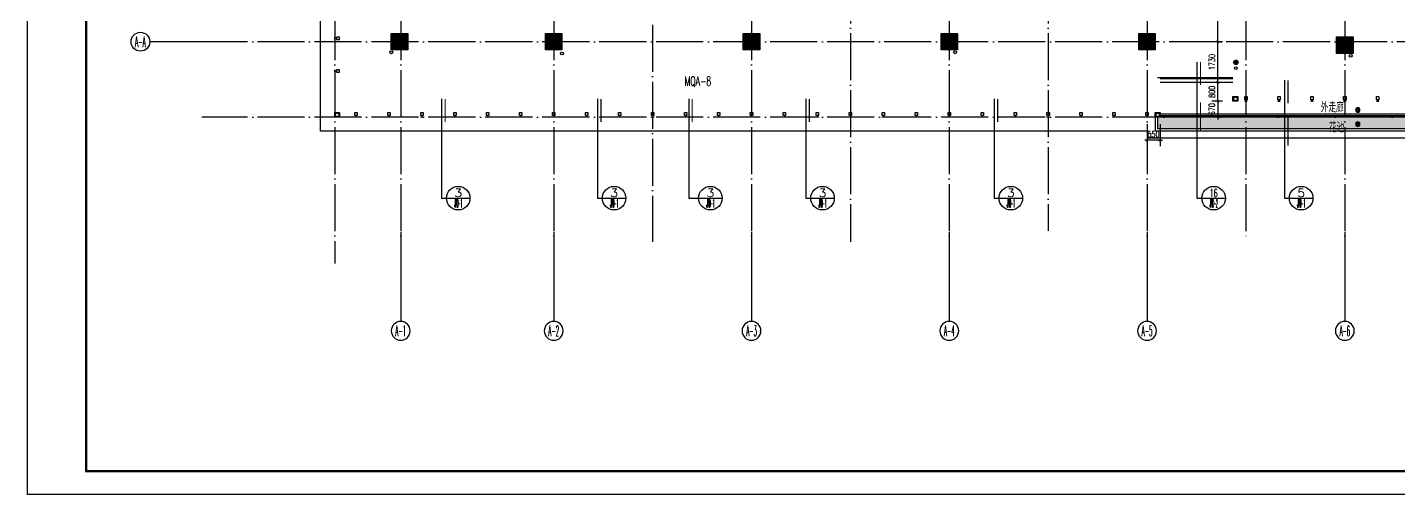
# Model space of a CAD drawing. Extents: x 1980812 to 2578970, y -669191 to 284498.
# Drawn here: x 1980812 to 2039049, y -405867 to -386031 of the extents above; entities that cross this region are included whole.
import ezdxf
from ezdxf.enums import TextEntityAlignment as Align

# ---------------------------------------------------------------- set-up
doc = ezdxf.new("R2010")
doc.units = 0
doc.header["$LTSCALE"] = 1000
doc.header["$MEASUREMENT"] = 0
doc.linetypes.add('DOTE', pattern=[2.42, 2, -0.2, 0.02, -0.2])
for name, color, linetype in [('A-FLOR-LAND', 74, 'Continuous'), ('AXIS', 3, 'Continuous'), ('AXIS_TEXT', 7, 'Continuous'), ('COLU', 6, 'Continuous'), ('COLU_HATCH', 251, 'Continuous'), ('CURTWALL', 2, 'Continuous'), ('dote', 1, 'DOTE'), ('EQUIP_地漏', 255, 'Continuous'), ('TK', 1, 'Continuous'), ('VPIPE-废水', 30, 'Continuous'), ('VPIPE-雨水', 140, 'Continuous'), ('WINDOW', 2, 'Continuous'), ('幕墙编号', 14, 'Continuous'), ('房间名称', 7, 'Continuous'), ('栏杆', 143, 'Continuous'), ('看线', 66, 'Continuous'), ('空线', 3, 'Continuous'), ('窗户分隔', 133, 'Continuous'), ('节点', 3, 'Continuous'), ('详细标注', 231, 'Continuous')]:
    doc.layers.add(name, color=color, linetype=linetype)
doc.styles.add('_TCH_AXIS', font='COMPLEX', dxfattribs={"bigfont": 'GBCBIG'})
doc.styles.add('_TCH_DIM_T3', font='SIMPLEX', dxfattribs={"width": 0.705882, "bigfont": 'GBCBIG'})
doc.styles.add('COMP', font='COMPLEX.shx', dxfattribs={"bigfont": 'hztxt'})
doc.styles.add('COMPLEX', font='COMPLEX')
doc.styles.add('HZTXTW', font='txtw.shx', dxfattribs={"width": 0.6, "bigfont": 'hztxtw.shx'})
doc.dimstyles.new('_TCH_ARCH&&100', dxfattribs={"dimtxt": 255, "dimasz": 100, "dimexe": 250, "dimexo": 300, "dimgap": 122.5, "dimtad": 1, "dimdec": 0, "dimzin": 0, "dimdsep": 46, "dimtxsty": '_TCH_DIM_T3', "dimblk": 'ARCHTICK', "dimcen": 0.09, "dimclrt": 7, "dimazin": 2, "dimtfac": 1, "dimtdec": 0, "dimtix": 1, "dimtmove": 2, "dimatfit": 3, "dimfxl": 1, "dimtolj": 1, "dimtzin": 0, "dimarcsym": 0})

# ---------------------------------------------------------------- blocks, each defined once
blk = doc.blocks.new('_index')
blk.add_line((-0.5, 0), (0.5, 0))
blk.add_circle((0, 0), 0.5)
at = {"style": 'COMP'}
for tag, width, p, p2 in [('1', 2.333333, (-0.17, 0.05), (0.17, 0.05)), ('-', 1.166667, (-0.17, -0.39), (0.17, -0.39))]:
    blk.add_attdef(tag, text='', height=0.34, dxfattribs=dict(at, width=width)).set_placement(p, p2, align=Align.FIT)
blk = doc.blocks.new('_ArchTick')
at = {"color": 0, "linetype": 'ByBlock', "const_width": 0.4}
blk.add_lwpolyline([(-0.5, -0.5), (0.5, 0.5)], dxfattribs=at)
blk = doc.blocks.new('*D1667')
at = {"layer": 'Defpoints', "color": 0, "transparency": 16777216}
for p in [(35195, -25830), (34704, -26500), (35195, -26500)]:
    blk.add_point(p, dxfattribs=at)
at = {"layer": '详细标注', "color": 0, "lineweight": -2, "transparency": 16777216}
for p, q in [((34895, -25830), (34454, -25830)), ((34704, -25830), (34704, -25730)), ((34704, -25830), (34704, -26500)), ((34895, -26500), (34454, -26500)), ((34704, -26500), (34704, -26600))]:
    blk.add_line(p, q, dxfattribs=at)
at = {"layer": '详细标注', "color": 0, "lineweight": -2, "transparency": 16777216, "xscale": 100, "yscale": 100, "zscale": 100}
for p, rotation in [((34704, -25830), 270), ((34704, -26500), 90)]:
    blk.add_blockref('_ArchTick', p, dxfattribs=dict(at, rotation=rotation))
at = {"layer": '详细标注', "color": 7, "transparency": 16777216, "insert": (34454, -26165), "char_height": 255, "attachment_point": 5, "rotation": 90, "style": '_TCH_DIM_T3'}
blk.add_mtext('\\A1;670', dxfattribs=at)
blk = doc.blocks.new('*D1668')
at = {"layer": 'Defpoints', "color": 0, "transparency": 16777216}
for p in [(34707, -25030), (35198, -25030), (35198, -25830)]:
    blk.add_point(p, dxfattribs=at)
at = {"layer": '详细标注', "color": 0, "lineweight": -2, "transparency": 16777216}
for p, q in [((34898, -25030), (34457, -25030)), ((34707, -25830), (34707, -25030)), ((34898, -25830), (34457, -25830))]:
    blk.add_line(p, q, dxfattribs=at)
at = {"layer": '详细标注', "color": 0, "lineweight": -2, "transparency": 16777216, "xscale": 100, "yscale": 100, "zscale": 100}
for p, rotation in [((34707, -25030), 90), ((34707, -25830), 270)]:
    blk.add_blockref('_ArchTick', p, dxfattribs=dict(at, rotation=rotation))
at = {"layer": '详细标注', "color": 7, "transparency": 16777216, "insert": (34457, -25430), "char_height": 255, "attachment_point": 5, "rotation": 90, "style": '_TCH_DIM_T3'}
blk.add_mtext('\\A1;800', dxfattribs=at)
blk = doc.blocks.new('*D1669')
at = {"layer": 'Defpoints', "color": 0, "transparency": 16777216}
for p in [(34707, -23300), (35198, -23300), (35198, -25030)]:
    blk.add_point(p, dxfattribs=at)
at = {"layer": '详细标注', "color": 0, "lineweight": -2, "transparency": 16777216}
for p, q in [((34898, -23300), (34457, -23300)), ((34707, -25030), (34707, -23300)), ((34898, -25030), (34457, -25030))]:
    blk.add_line(p, q, dxfattribs=at)
at = {"layer": '详细标注', "color": 0, "lineweight": -2, "transparency": 16777216, "xscale": 100, "yscale": 100, "zscale": 100}
for p, rotation in [((34707, -23300), 90), ((34707, -25030), 270)]:
    blk.add_blockref('_ArchTick', p, dxfattribs=dict(at, rotation=rotation))
at = {"layer": '详细标注', "color": 7, "transparency": 16777216, "insert": (34457, -24165), "char_height": 255, "attachment_point": 5, "rotation": 90, "style": '_TCH_DIM_T3'}
blk.add_mtext('\\A1;1730', dxfattribs=at)
blk = doc.blocks.new('*D1670')
at = {"layer": 'Defpoints', "color": 0, "transparency": 16777216}
for p in [(34707, -20800), (35198, -20800), (35198, -23300)]:
    blk.add_point(p, dxfattribs=at)
at = {"layer": '详细标注', "color": 0, "lineweight": -2, "transparency": 16777216}
for p, q in [((34898, -20800), (34457, -20800)), ((34707, -23300), (34707, -20800)), ((34898, -23300), (34457, -23300))]:
    blk.add_line(p, q, dxfattribs=at)
at = {"layer": '详细标注', "color": 0, "lineweight": -2, "transparency": 16777216, "xscale": 100, "yscale": 100, "zscale": 100}
for p, rotation in [((34707, -20800), 90), ((34707, -23300), 270)]:
    blk.add_blockref('_ArchTick', p, dxfattribs=dict(at, rotation=rotation))
at = {"layer": '详细标注', "color": 7, "transparency": 16777216, "insert": (34457, -22050), "char_height": 255, "attachment_point": 5, "rotation": 90, "style": '_TCH_DIM_T3'}
blk.add_mtext('\\A1;2500', dxfattribs=at)
blk = doc.blocks.new('*D1672')
at = {"layer": 'Defpoints', "color": 0, "transparency": 16777216}
for p in [(31700, -26500), (32250, -26500), (31700, -27482)]:
    blk.add_point(p, dxfattribs=at)
at = {"layer": '详细标注', "color": 0, "lineweight": -2, "transparency": 16777216}
for p, q in [((31700, -26800), (31700, -27732)), ((32250, -26800), (32250, -27732)), ((31700, -27482), (31600, -27482)), ((32250, -27482), (31700, -27482)), ((32250, -27482), (32350, -27482))]:
    blk.add_line(p, q, dxfattribs=at)
at = {"layer": '详细标注', "color": 0, "lineweight": -2, "transparency": 16777216, "xscale": 100, "yscale": 100, "zscale": 100}
for p, rotation in [((31700, -27482), 7.288609996916699e-09), ((32250, -27482), 180.0000000072886)]:
    blk.add_blockref('_ArchTick', p, dxfattribs=dict(at, rotation=rotation))
at = {"layer": '详细标注', "color": 7, "transparency": 16777216, "insert": (31975, -27232), "char_height": 255, "attachment_point": 5, "rotation": 0, "style": '_TCH_DIM_T3'}
blk.add_mtext('\\A1;550', dxfattribs=at)
blk = doc.blocks.new('18~23层墙柱')
at = {"layer": 'COLU_HATCH'}
h = blk.add_hatch(color=256, dxfattribs=at)
h.dxf.hatch_style = 1
h.paths.add_polyline_path([(-400, 350), (300, 350), (300, -350), (-400, -350)])
h = blk.add_hatch(color=256, dxfattribs=at)
h.dxf.hatch_style = 1
h.paths.add_polyline_path([(6150, 350), (6850, 350), (6850, -350), (6150, -350)])
h = blk.add_hatch(color=256, dxfattribs=at)
h.dxf.hatch_style = 1
h.paths.add_polyline_path([(14550, 350), (15250, 350), (15250, -350), (14550, -350)])
h = blk.add_hatch(color=256, dxfattribs=at)
h.dxf.hatch_style = 1
h.paths.add_polyline_path([(22950, 350), (23650, 350), (23650, -350), (22950, -350)])
h = blk.add_hatch(color=256, dxfattribs=at)
h.dxf.hatch_style = 1
h.paths.add_polyline_path([(31350, 350), (32050, 350), (32050, -350), (31350, -350)])
h = blk.add_hatch(color=256, dxfattribs=at)
h.dxf.hatch_style = 1
h.paths.add_polyline_path([(39750, 200), (40450, 200), (40450, -500), (39750, -500)])
at = {"layer": 'COLU'}
for points in [[(-400, 350), (300, 350), (300, -350), (-400, -350)], [(6150, 350), (6850, 350), (6850, -350), (6150, -350)], [(14550, 350), (15250, 350), (15250, -350), (14550, -350)], [(22950, 350), (23650, 350), (23650, -350), (22950, -350)], [(31350, 350), (32050, 350), (32050, -350), (31350, -350)], [(39750, 200), (40450, 200), (40450, -500), (39750, -500)]]:
    blk.add_lwpolyline(points, close=True, dxfattribs=at)
blk = doc.blocks.new('$TwtSys$00000141')
for p, q in [((-94, 8), (-10, 92)), ((-94, 8), (-10, 92)), ((-87, -35), (35, 87)), ((-87, -35), (35, 87)), ((-66, -66), (66, 66)), ((-66, -66), (66, 66)), ((-32, -87), (88, 33)), ((-32, -87), (88, 33)), ((11, -92), (92, -11)), ((11, -92), (92, -11))]:
    blk.add_line(p, q)
blk.add_circle((0, 0), 94)
blk.add_circle((0, 0), 94)
blk = doc.blocks.new('A$C67B7779D')
at = {"layer": 'VPIPE-废水', "linetype": 'Continuous'}
blk.add_circle((35472, -24427), 60, dxfattribs=at)
at = {"layer": 'VPIPE-雨水', "linetype": 'Continuous'}
for centre in [(-400, -23750), (6850, -23800), (23550, -23750), (40350, -23900)]:
    blk.add_circle(centre, 60, dxfattribs=at)
at = {"layer": 'EQUIP_地漏', "rotation": 270}
blk.add_blockref('$TwtSys$00000141', (35472, -24177), dxfattribs=at)
at = {"layer": 'EQUIP_地漏', "xscale": -1, "rotation": 270}
for p in [(40650, -26200), (40650, -26800)]:
    blk.add_blockref('$TwtSys$00000141', p, dxfattribs=at)
blk = doc.blocks.new('竖梃0903')
at = {"layer": '窗户分隔'}
blk.add_line((115028288, 22648046), (115028222, 22648046), dxfattribs=at)
for points in [[(115028222, 22648096), (115028225, 22648096), (115028225, 22647996), (115028222, 22647996)], [(115028288, 22648096), (115028422, 22648096), (115028422, 22647996), (115028288, 22647996)]]:
    blk.add_lwpolyline(points, close=True, dxfattribs=at)
blk = doc.blocks.new('_AXISO')
blk.add_circle((0, 0), 0.5)
at = {"layer": 'AXIS_TEXT', "style": 'COMPLEX', "width": 1.041667}
blk.add_attdef('A', text='', height=0.56, dxfattribs=at).set_placement((-0.25, -0.28), (0.25, -0.28), align=Align.FIT)
blk = doc.blocks.new('A$C46407C4F')
at = {"layer": 'A-FLOR-LAND'}
h = blk.add_hatch(dxfattribs=at)
h.set_pattern_fill('GRASS', color=256, scale=50)
h.set_pattern_definition([(90, (-3008715.91, 640534.81), (-99.7795475, 99.7795475), [26.458066, -173.101015]), (45, (-3008715.91, 640534.81), (-99.7796155, 99.7796155), [26.458066, -114.651615]), (135, (-3008715.91, 640534.81), (-99.7796155, -99.7796155), [26.458066, -114.651615])])
h.paths.add_polyline_path([(32150, -27000), (32150, -26500), (48900, -26500), (48900, -8500), (49400, -8500), (49400, -27000)])
at = {"layer": 'CURTWALL'}
for points in [[(35350, -25630), (35550, -25630), (35550, -25830), (35350, -25830)], [(35380, -25660), (35520, -25660), (35520, -25800), (35380, -25800)], [(-2800, -26300), (-2600, -26300), (-2600, -26500), (-2800, -26500)], [(-2770, -26330), (-2630, -26330), (-2630, -26470), (-2770, -26470)], [(32050, -26300), (32250, -26300), (32250, -26500), (32050, -26500)], [(32080, -26330), (32220, -26330), (32220, -26470), (32080, -26470)]]:
    blk.add_lwpolyline(points, close=True, dxfattribs=at)
at = {"layer": '栏杆'}
for p, q in [((48780, -26380), (32250, -26380)), ((48850, -26450), (32250, -26450)), ((48900, -26500), (32250, -26500))]:
    blk.add_line(p, q, dxfattribs=at)
at = {"layer": '看线'}
for p, q in [((32050, -26500), (32050, -27100)), ((32150, -26500), (32150, -27000)), ((49500, -27100), (32050, -27100)), ((49400, -27000), (32150, -27000))]:
    blk.add_line(p, q, dxfattribs=at)
at = {"layer": '看线', "color": 2}
blk.add_line((49800, -27400), (31750, -27400), dxfattribs=at)
blk.add_lwpolyline([(31750, -27400), (31750, -27100), (-3400, -27100), (-3400, -15950), (-3700, -15950)], dxfattribs=at)
at = {"layer": '空线'}
for p, q in [((35350, -24830), (32150, -24830)), ((35350, -24880), (32250, -24880)), ((35350, -25030), (32250, -25030))]:
    blk.add_line(p, q, dxfattribs=at)
at = {"layer": '详细标注'}
for p1, p2, distance, picture, middle in [((35197.7, -23300), (35197.7, -20800), 491, '*D1670', (34456.7, -22050)), ((35197.7, -25030), (35197.7, -23300), 491, '*D1669', (34456.7, -24165)), ((35197.7, -25830), (35197.7, -25030), 491, '*D1668', (34456.7, -25430)), ((35194.8, -25830), (35194.8, -26500), -491, '*D1667', (34453.8, -26165)), ((32250, -26500), (31700, -26500), 982.2, '*D1672', (31975, -27232.2))]:
    dim = blk.add_aligned_dim(p1=p1, p2=p2, distance=distance, dimstyle='_TCH_ARCH&&100', dxfattribs=at)
    dim.commit()
    dim.dimension.update_dxf_attribs({"geometry": picture, "text_midpoint": middle})

msp = doc.modelspace()

# ---------------------------------------------------------------- linework, layer by layer
at = {"layer": 'AXIS'}
for p, q in [((1989843, -386637.6), (1986011.9, -386637.6)), ((1996666.5, -394721.6), (1996666.5, -398515.9)), ((2003166.5, -394721.6), (2003166.5, -398515.9)), ((2011566.5, -394721.6), (2011566.5, -398515.9)), ((2019966.5, -394721.6), (2019966.5, -398515.9)), ((2028366.5, -394721.6), (2028366.5, -398515.9)), ((2036766.5, -394721.6), (2036766.5, -398515.9))]:
    msp.add_line(p, q, dxfattribs=at)
at = {"layer": 'dote'}
for p, q in [((1993866.5, -353960.5), (1993866.5, -396061.3)), ((1996666.5, -353960.5), (1996666.5, -396061.3)), ((2003166.5, -353960.5), (2003166.5, -396061.3)), ((2011566.5, -353960.5), (2011566.5, -396061.3)), ((2019966.5, -353960.5), (2019966.5, -396061.3)), ((2028366.5, -353960.5), (2028366.5, -396061.3)), ((2032566.5, -353960.5), (2032566.5, -395062.7)), ((2036766.5, -353960.5), (2036766.5, -396061.3)), ((2007366.5, -354457.5), (2007366.5, -395133.2)), ((2015766.5, -381437.6), (2015766.5, -395133.2)), ((2024166.5, -381437.6), (2024166.5, -394663.2)), ((2053079.9, -386637.6), (1988213, -386637.6)), ((2053079.9, -389837.6), (1988213, -389837.6))]:
    msp.add_line(p, q, dxfattribs=at)
at = {"layer": 'TK'}
msp.add_lwpolyline([(1980812.3, -346466.8), (2064912.3, -346466.8), (2064912.3, -405866.8), (1980812.3, -405866.8)], close=True, dxfattribs=at)
at = {"layer": 'TK', "const_width": 100}
msp.add_lwpolyline([(2063912.3, -404866.8), (2063912.3, -347466.8), (1983312.3, -347466.8), (1983312.3, -404866.8)], close=True, dxfattribs=at)
at = {"layer": '节点'}
for p, q in [((2030487.1, -387501.1), (2030487.1, -393280.5)), ((2034204.5, -388276.2), (2034204.5, -393280.5)), ((1998401.8, -389066.1), (1998401.8, -393280.5)), ((2005023.8, -389066.1), (2005023.8, -393280.5)), ((2008898, -389066.1), (2008898, -393280.5)), ((2013874.8, -389066.1), (2013874.8, -393280.5)), ((2021872.1, -389066.1), (2021872.1, -393280.5)), ((1998401.8, -393280.5), (1999246.3, -393280.5)), ((2005023.8, -393280.5), (2005868.3, -393280.5)), ((2008898, -393280.5), (2009742.5, -393280.5)), ((2013874.8, -393280.5), (2014719.3, -393280.5)), ((2021872.1, -393280.5), (2022716.6, -393280.5)), ((2030487.1, -393280.5), (2031331.6, -393280.5))]:
    msp.add_line(p, q, dxfattribs=at)
at = {"layer": '节点', "ltscale": 0.5}
msp.add_line((2034204.5, -393280.5), (2034595, -393280.5), dxfattribs=at)
at = {"layer": '节点', "ltscale": 0.5, "const_width": 50}
for points in [[(2030637.1, -387501.1), (2030637.1, -388477.6)], [(2034354.5, -388276.2), (2034354.5, -389252.7)], [(1998551.8, -389066.1), (1998551.8, -390042.6)], [(2005173.8, -389066.1), (2005173.8, -390042.6)], [(2009048, -389066.1), (2009048, -390042.6)], [(2014024.8, -389066.1), (2014024.8, -390042.6)], [(2022022.1, -389066.1), (2022022.1, -390042.6)], [(2030637.1, -389210.9), (2030637.1, -390452.7)], [(2034354.5, -389810.9), (2034354.5, -391052.7)]]:
    msp.add_lwpolyline(points, dxfattribs=at)

# ---------------------------------------------------------------- block references
at = {"layer": 'AXIS'}
ref = msp.add_blockref('_AXISO', (1985611.9, -386637.6), dxfattribs=dict(at, xscale=800, yscale=800, zscale=800))
ref.add_attrib('A', 'A-A', dxfattribs={"layer": 'AXIS_TEXT', "height": 452.55, "style": '_TCH_AXIS', "width": 0.323077}).set_placement((1985385.7, -386863.9), (1985838.2, -386863.9), align=Align.FIT)
ref = msp.add_blockref('_AXISO', (1996666.5, -398915.9), dxfattribs=dict(at, xscale=-800, yscale=800, zscale=800, rotation=180))
ref.add_attrib('A', 'A-1', dxfattribs={"layer": 'AXIS_TEXT', "height": 452.55, "style": '_TCH_AXIS', "width": 0.375}).set_placement((1996440.2, -399142.2), (1996892.8, -399142.2), align=Align.FIT)
ref = msp.add_blockref('_AXISO', (2003166.5, -398915.9), dxfattribs=dict(at, xscale=-800, yscale=800, zscale=800, rotation=180))
ref.add_attrib('A', 'A-2', dxfattribs={"layer": 'AXIS_TEXT', "height": 452.55, "style": '_TCH_AXIS', "width": 0.344262}).set_placement((2002940.2, -399142.2), (2003392.8, -399142.2), align=Align.FIT)
ref = msp.add_blockref('_AXISO', (2011566.5, -398915.9), dxfattribs=dict(at, xscale=-800, yscale=800, zscale=800, rotation=180))
ref.add_attrib('A', 'A-3', dxfattribs={"layer": 'AXIS_TEXT', "height": 452.55, "style": '_TCH_AXIS', "width": 0.344262}).set_placement((2011340.2, -399142.2), (2011792.8, -399142.2), align=Align.FIT)
ref = msp.add_blockref('_AXISO', (2019966.5, -398915.9), dxfattribs=dict(at, xscale=-800, yscale=800, zscale=800, rotation=180))
ref.add_attrib('A', 'A-4', dxfattribs={"layer": 'AXIS_TEXT', "height": 452.55, "style": '_TCH_AXIS', "width": 0.333333}).set_placement((2019740.2, -399142.2), (2020192.8, -399142.2), align=Align.FIT)
ref = msp.add_blockref('_AXISO', (2028366.5, -398915.9), dxfattribs=dict(at, xscale=-800, yscale=800, zscale=800, rotation=180))
ref.add_attrib('A', 'A-5', dxfattribs={"layer": 'AXIS_TEXT', "height": 452.55, "style": '_TCH_AXIS', "width": 0.344262}).set_placement((2028140.2, -399142.2), (2028592.8, -399142.2), align=Align.FIT)
ref = msp.add_blockref('_AXISO', (2036766.5, -398915.9), dxfattribs=dict(at, xscale=-800, yscale=800, zscale=800, rotation=180))
ref.add_attrib('A', 'A-6', dxfattribs={"layer": 'AXIS_TEXT', "height": 452.55, "style": '_TCH_AXIS', "width": 0.344262}).set_placement((2036540.2, -399142.2), (2036992.8, -399142.2), align=Align.FIT)
at = {"layer": 'COLU'}
msp.add_blockref('18~23层墙柱', (1996666.5, -386637.6), dxfattribs=at)
at = {"layer": 'EQUIP_地漏'}
msp.add_blockref('A$C67B7779D', (1996666.5, -363337.6), dxfattribs=at)
at = {"layer": 'WINDOW', "xscale": -1, "rotation": 180}
for p in [(-113034355.2, 22261558.2), (-113034355.2, 22260158.2)]:
    msp.add_blockref('竖梃0903', p, dxfattribs=at)
at = {"layer": 'WINDOW', "rotation": 90}
for p in [(24680612.3, -115417389.4), (24682012.3, -115417389.4), (24683412.3, -115417389.4), (24684812.3, -115417389.4), (24686212.3, -115417389.4), (24642812.3, -115418059.4), (24644212.3, -115418059.4), (24645612.3, -115418059.4), (24647012.3, -115418059.4), (24648412.3, -115418059.4), (24649812.3, -115418059.4), (24651212.3, -115418059.4), (24652612.3, -115418059.4), (24654012.3, -115418059.4), (24655412.3, -115418059.4), (24656812.3, -115418059.4), (24658212.3, -115418059.4), (24659612.3, -115418059.4), (24661012.3, -115418059.4), (24662412.3, -115418059.4), (24663812.3, -115418059.4), (24665212.3, -115418059.4), (24666612.3, -115418059.4), (24668012.3, -115418059.4), (24669412.3, -115418059.4), (24670812.3, -115418059.4), (24672212.3, -115418059.4), (24673612.3, -115418059.4), (24675012.3, -115418059.4), (24676412.3, -115418059.4)]:
    msp.add_blockref('竖梃0903', p, dxfattribs=at)
at = {"layer": '空线'}
msp.add_blockref('A$C46407C4F', (1996666.5, -363337.6), dxfattribs=at)
at = {"layer": '节点', "ltscale": 0.5}
ref = msp.add_blockref('_index', (1999109.3, -393280.5), dxfattribs=dict(at, xscale=1000.000000050349, yscale=1000.000000050349, zscale=1000.000000050349))
ref.add_attrib('1', '3', dxfattribs={"layer": '0', "height": 340, "rotation": 360, "style": 'COMP', "width": 1.5}).set_placement((1998939.3, -393230.5), (1999279.3, -393230.5), align=Align.FIT)
ref.add_attrib('-', 'JAD-1', dxfattribs={"layer": '0', "height": 340, "style": 'COMP', "width": 0.225806}).set_placement((1998939.3, -393670.5), (1999279.3, -393670.5), align=Align.FIT)
ref = msp.add_blockref('_index', (2005731.3, -393280.5), dxfattribs=dict(at, xscale=1000.000000050349, yscale=1000.000000050349, zscale=1000.000000050349))
ref.add_attrib('1', '3', dxfattribs={"layer": '0', "height": 340, "rotation": 360, "style": 'COMP', "width": 1.5}).set_placement((2005561.3, -393230.5), (2005901.3, -393230.5), align=Align.FIT)
ref.add_attrib('-', 'JAD-1', dxfattribs={"layer": '0', "height": 340, "style": 'COMP', "width": 0.225806}).set_placement((2005561.3, -393670.5), (2005901.3, -393670.5), align=Align.FIT)
ref = msp.add_blockref('_index', (2009820.2, -393280.5), dxfattribs=dict(at, xscale=1000.000000050349, yscale=1000.000000050349, zscale=1000.000000050349))
ref.add_attrib('1', '3', dxfattribs={"layer": '0', "height": 340, "rotation": 360, "style": 'COMP', "width": 1.5}).set_placement((2009650.2, -393230.5), (2009990.2, -393230.5), align=Align.FIT)
ref.add_attrib('-', 'JAD-1', dxfattribs={"layer": '0', "height": 340, "style": 'COMP', "width": 0.225806}).set_placement((2009650.2, -393670.5), (2009990.2, -393670.5), align=Align.FIT)
ref = msp.add_blockref('_index', (2014582.3, -393280.5), dxfattribs=dict(at, xscale=1000.000000050349, yscale=1000.000000050349, zscale=1000.000000050349))
ref.add_attrib('1', '3', dxfattribs={"layer": '0', "height": 340, "rotation": 360, "style": 'COMP', "width": 1.5}).set_placement((2014412.3, -393230.5), (2014752.3, -393230.5), align=Align.FIT)
ref.add_attrib('-', 'JAD-1', dxfattribs={"layer": '0', "height": 340, "style": 'COMP', "width": 0.225806}).set_placement((2014412.3, -393670.5), (2014752.3, -393670.5), align=Align.FIT)
ref = msp.add_blockref('_index', (2022579.6, -393280.5), dxfattribs=dict(at, xscale=1000.000000050349, yscale=1000.000000050349, zscale=1000.000000050349))
ref.add_attrib('1', '3', dxfattribs={"layer": '0', "height": 340, "rotation": 360, "style": 'COMP', "width": 1.5}).set_placement((2022409.6, -393230.5), (2022749.6, -393230.5), align=Align.FIT)
ref.add_attrib('-', 'JAD-1', dxfattribs={"layer": '0', "height": 340, "style": 'COMP', "width": 0.225806}).set_placement((2022409.6, -393670.5), (2022749.6, -393670.5), align=Align.FIT)
ref = msp.add_blockref('_index', (2031194.6, -393280.5), dxfattribs=dict(at, xscale=1000.000000050349, yscale=1000.000000050349, zscale=1000.000000050349))
ref.add_attrib('1', '16', dxfattribs={"layer": '0', "height": 340, "rotation": 360, "style": 'COMP', "width": 0.724138}).set_placement((2031024.6, -393230.5), (2031364.6, -393230.5), align=Align.FIT)
ref.add_attrib('-', 'JAD-2', dxfattribs={"layer": '0', "height": 340, "style": 'COMP', "width": 0.214286}).set_placement((2031024.6, -393670.5), (2031364.6, -393670.5), align=Align.FIT)
ref = msp.add_blockref('_index', (2034912, -393280.5), dxfattribs=dict(at, xscale=1000.000000050349, yscale=1000.000000050349, zscale=1000.000000050349))
ref.add_attrib('1', '5', dxfattribs={"layer": '0', "height": 340, "rotation": 360, "style": 'COMP', "width": 1.5}).set_placement((2034742, -393230.5), (2035082, -393230.5), align=Align.FIT)
ref.add_attrib('-', 'JAD-1', dxfattribs={"layer": '0', "height": 340, "style": 'COMP', "width": 0.225806}).set_placement((2034742, -393670.5), (2035082, -393670.5), align=Align.FIT)

# ---------------------------------------------------------------- texts
at = {"layer": '幕墙编号', "style": 'HZTXTW', "width": 0.6}
msp.add_text('MQA-8', height=400, rotation=0.000571, dxfattribs=at).set_placement((2009287.8, -388313.2), align=Align.MIDDLE_CENTER)
at = {"layer": '房间名称', "style": 'HZTXTW', "width": 0.6}
for s, p in [('外走廊', (2036231.7, -389433.1)), ('花池', (2036413.6, -390286.4))]:
    msp.add_text(s, height=400, rotation=0.000571, dxfattribs=at).set_placement(p, align=Align.MIDDLE_CENTER)

doc.saveas('drawing.dxf')
